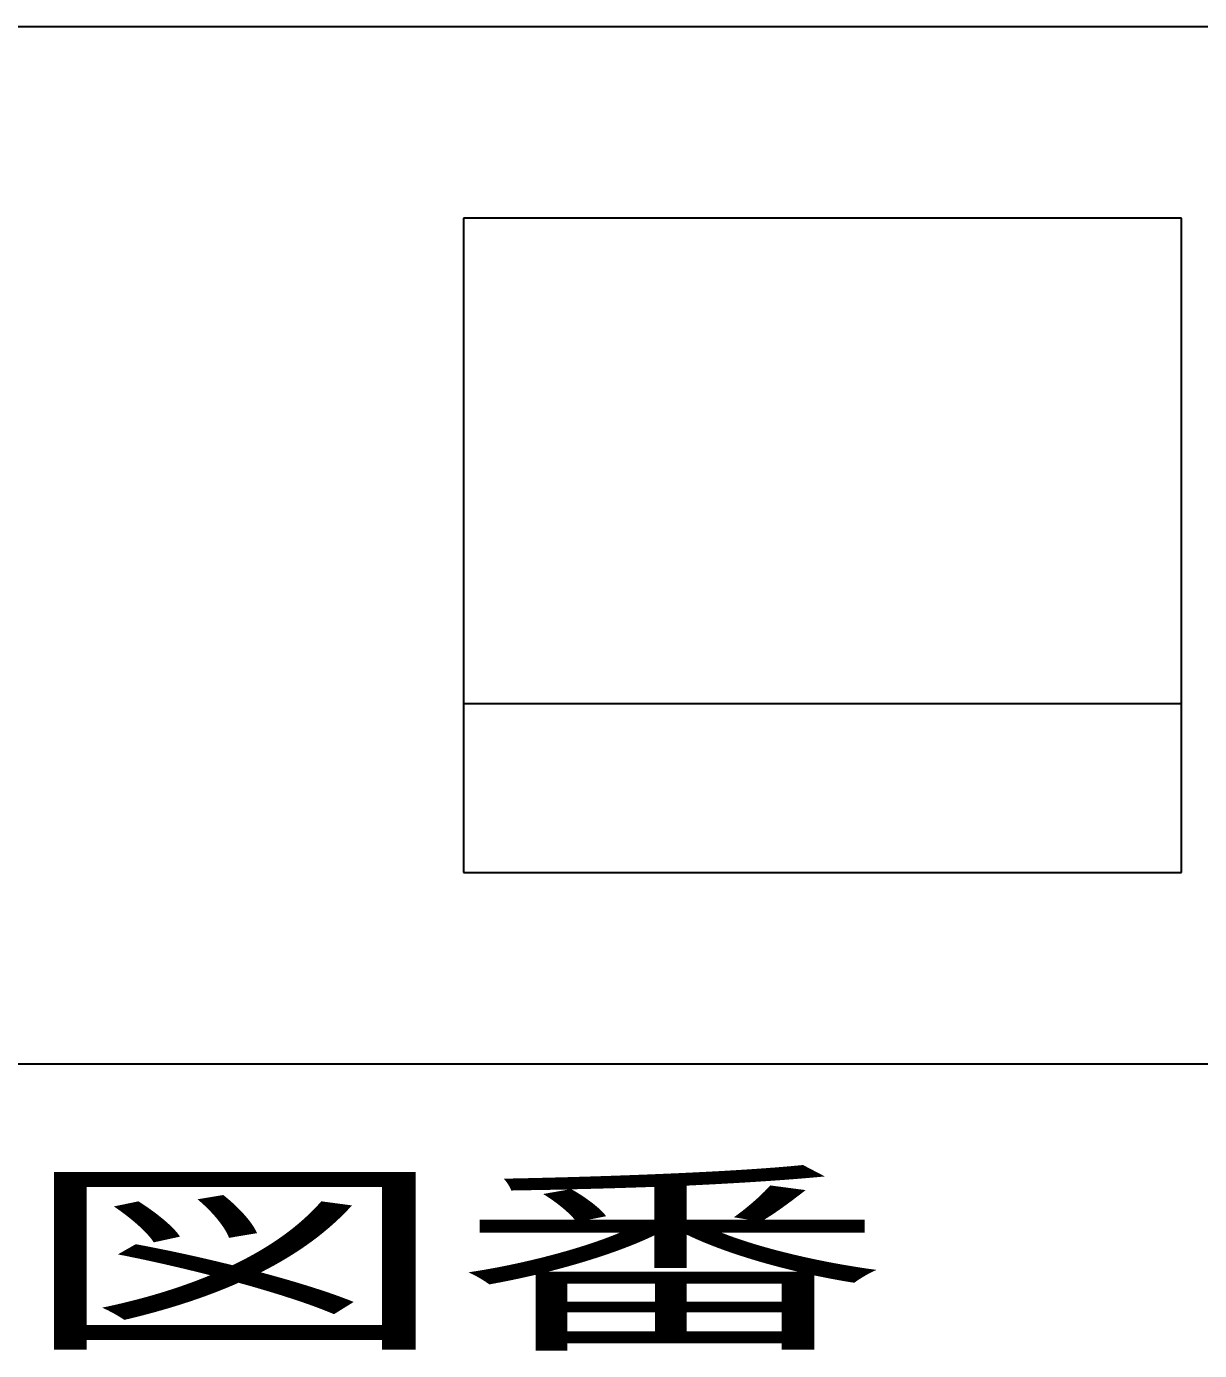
# Model space of a CAD drawing. Header units: millimetres. Extents: x -11062 to -8962, y -7241 to -5756.
# Drawn here: x -9235.2 to -9155.3, y -7119 to -7028.7 of the extents above; entities that cross this region are included whole.
import ezdxf
from ezdxf.enums import TextEntityAlignment as Align

# ---------------------------------------------------------------- set-up
doc = ezdxf.new("R2010")
doc.units = ezdxf.units.MM
doc.header["$LTSCALE"] = 5
doc.styles.add('Century Gothic', font='GOTHIC.TTF', dxfattribs={"width": 0.85})

msp = doc.modelspace()

# ---------------------------------------------------------------- linework, layer by layer
at = {"color": 7, "linetype": 'Continuous'}
for p, q in [((-10991.315, -7028.737), (-9032.729, -7028.737)), ((-9205.473, -7041.795), (-9205.473, -7086.399)), ((-9156.553, -7041.795), (-9205.473, -7041.795)), ((-9156.553, -7086.399), (-9156.553, -7041.795)), ((-9205.473, -7074.887), (-9156.553, -7074.887)), ((-9205.473, -7086.399), (-9156.553, -7086.399)), ((-10991.315, -7099.445), (-9032.729, -7099.445))]:
    msp.add_line(p, q, dxfattribs=at)

# ---------------------------------------------------------------- texts
at = {"color": 7, "style": 'Century Gothic', "width": 2.142857}
msp.add_text('図番', height=10.199, dxfattribs=at).set_placement((-9235.997, -7107.669), align=Align.TOP_LEFT)

doc.saveas('drawing.dxf')
